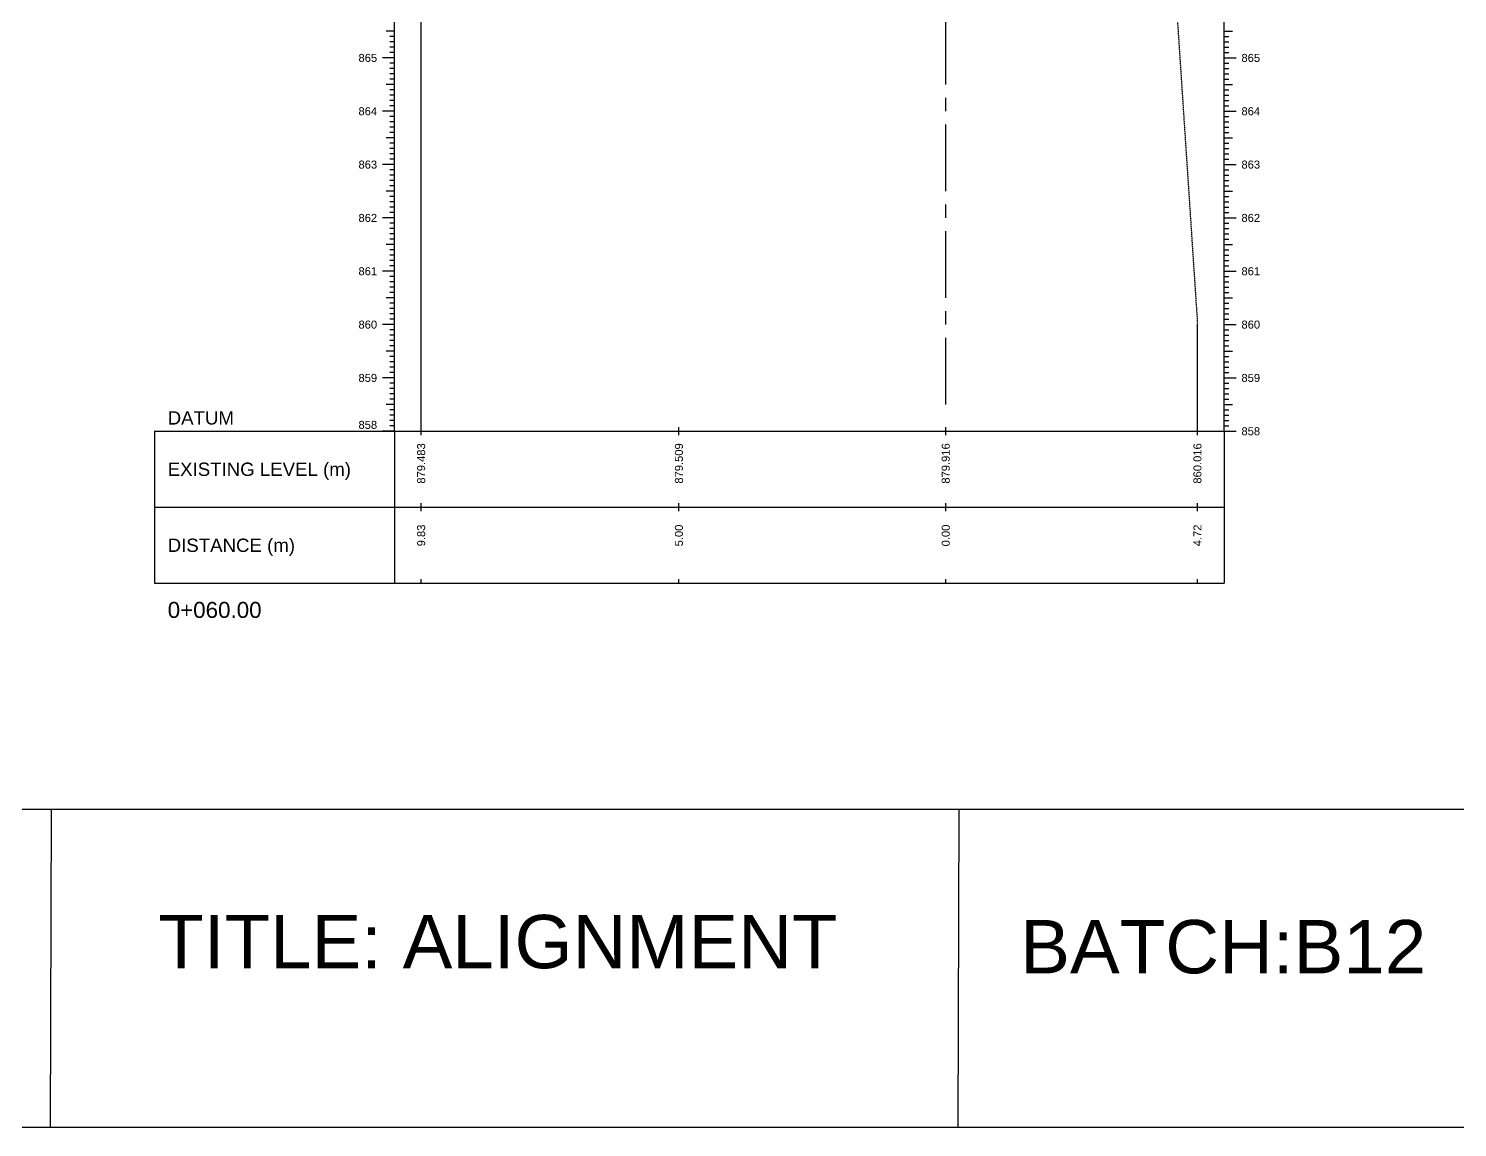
# Model space of a CAD drawing. Header units: millimetres. Extents: x 2640 to 12113, y 6003 to 13668.
# Drawn here: x 2888 to 3155.8, y 12663.2 to 12869.2 of the extents above; entities that cross this region are included whole.
import ezdxf
from ezdxf.enums import TextEntityAlignment as Align

# ---------------------------------------------------------------- set-up
doc = ezdxf.new("R2010")
doc.units = ezdxf.units.MM
doc.linetypes.add('CENTER', pattern=[2, 1.25, -0.25, 0.25, -0.25])
doc.linetypes.add('HIDDEN', pattern=[0.375, 0.25, -0.125])
for name, color, linetype in [('CL', 6, 'CENTER'), ('CS_Drawing', 7, 'Continuous'), ('GL', 3, 'HIDDEN')]:
    doc.layers.add(name, color=color, linetype=linetype)
doc.styles.get("Standard").update_dxf_attribs({"font": 'arial.ttf'})

msp = doc.modelspace()

# ---------------------------------------------------------------- linework, layer by layer
for points in [[(2662.339, 12722.841), (3412.339, 12722.841), (3412.339, 13074.732), (2662.339, 13074.732)], [(2662.339, 12722.841), (3412.339, 12722.841), (3412.339, 12663.181), (2662.339, 12663.181)], [(2892.339, 12722.841), (3062.339, 12722.841), (3062.159, 12663.181), (2892.159, 12663.181)]]:
    msp.add_lwpolyline(points, close=True)
at = {"layer": 'CL', "ltscale": 10}
msp.add_line((3059.897, 12798.706), (3059.897, 13018.706), dxfattribs=at)
at = {"layer": 'CS_Drawing'}
for p, q in [((2956.597, 12793.706), (2956.597, 13023.706)), ((3112.069, 12793.706), (3112.069, 13023.706)), ((2961.597, 12793.706), (2961.597, 13008.536)), ((2956.597, 12868.706), (2955.022, 12868.706)), ((2956.597, 12868.706), (2955.697, 12868.706)), ((2956.597, 12867.706), (2955.697, 12867.706)), ((2956.597, 12866.706), (2955.697, 12866.706)), ((3112.069, 12868.706), (3113.644, 12868.706)), ((3112.069, 12868.706), (3112.969, 12868.706)), ((3112.069, 12867.706), (3112.969, 12867.706)), ((3112.069, 12866.706), (3112.969, 12866.706)), ((2956.597, 12863.706), (2954.347, 12863.706)), ((2956.597, 12863.706), (2955.022, 12863.706)), ((2956.597, 12865.706), (2955.697, 12865.706)), ((2956.597, 12864.706), (2955.697, 12864.706)), ((2956.597, 12863.706), (2955.697, 12863.706)), ((3112.069, 12865.706), (3112.969, 12865.706)), ((3112.069, 12864.706), (3112.969, 12864.706)), ((3112.069, 12863.706), (3114.319, 12863.706)), ((3112.069, 12863.706), (3113.644, 12863.706)), ((3112.069, 12863.706), (3112.969, 12863.706)), ((2956.597, 12862.706), (2955.697, 12862.706)), ((2956.597, 12861.706), (2955.697, 12861.706)), ((3112.069, 12862.706), (3112.969, 12862.706)), ((3112.069, 12861.706), (3112.969, 12861.706)), ((2956.597, 12858.706), (2955.022, 12858.706)), ((2956.597, 12860.706), (2955.697, 12860.706)), ((2956.597, 12859.706), (2955.697, 12859.706)), ((2956.597, 12858.706), (2955.697, 12858.706)), ((3112.069, 12860.706), (3112.969, 12860.706)), ((3112.069, 12859.706), (3112.969, 12859.706)), ((3112.069, 12858.706), (3113.644, 12858.706)), ((3112.069, 12858.706), (3112.969, 12858.706)), ((2956.597, 12857.706), (2955.697, 12857.706)), ((2956.597, 12856.706), (2955.697, 12856.706)), ((2956.597, 12855.706), (2955.697, 12855.706)), ((3112.069, 12857.706), (3112.969, 12857.706)), ((3112.069, 12856.706), (3112.969, 12856.706)), ((3112.069, 12855.706), (3112.969, 12855.706)), ((2956.597, 12853.706), (2954.347, 12853.706)), ((2956.597, 12853.706), (2955.022, 12853.706)), ((2956.597, 12854.706), (2955.697, 12854.706)), ((2956.597, 12853.706), (2955.697, 12853.706)), ((2956.597, 12852.706), (2955.697, 12852.706)), ((3112.069, 12854.706), (3112.969, 12854.706)), ((3112.069, 12853.706), (3114.319, 12853.706)), ((3112.069, 12853.706), (3113.644, 12853.706)), ((3112.069, 12853.706), (3112.969, 12853.706)), ((3112.069, 12852.706), (3112.969, 12852.706)), ((2956.597, 12851.706), (2955.697, 12851.706)), ((2956.597, 12850.706), (2955.697, 12850.706)), ((3112.069, 12851.706), (3112.969, 12851.706)), ((3112.069, 12850.706), (3112.969, 12850.706)), ((2956.597, 12848.706), (2955.022, 12848.706)), ((2956.597, 12849.706), (2955.697, 12849.706)), ((2956.597, 12848.706), (2955.697, 12848.706)), ((2956.597, 12847.706), (2955.697, 12847.706)), ((3112.069, 12849.706), (3112.969, 12849.706)), ((3112.069, 12848.706), (3113.644, 12848.706)), ((3112.069, 12848.706), (3112.969, 12848.706)), ((3112.069, 12847.706), (3112.969, 12847.706)), ((2956.597, 12846.706), (2955.697, 12846.706)), ((2956.597, 12845.706), (2955.697, 12845.706)), ((2956.597, 12844.706), (2955.697, 12844.706)), ((3112.069, 12846.706), (3112.969, 12846.706)), ((3112.069, 12845.706), (3112.969, 12845.706)), ((3112.069, 12844.706), (3112.969, 12844.706)), ((2956.597, 12843.706), (2954.347, 12843.706)), ((2956.597, 12843.706), (2955.022, 12843.706)), ((2956.597, 12843.706), (2955.697, 12843.706)), ((2956.597, 12842.706), (2955.697, 12842.706)), ((3112.069, 12843.706), (3114.319, 12843.706)), ((3112.069, 12843.706), (3113.644, 12843.706)), ((3112.069, 12843.706), (3112.969, 12843.706)), ((3112.069, 12842.706), (3112.969, 12842.706)), ((2956.597, 12841.706), (2955.697, 12841.706)), ((2956.597, 12840.706), (2955.697, 12840.706)), ((2956.597, 12839.706), (2955.697, 12839.706)), ((3112.069, 12841.706), (3112.969, 12841.706)), ((3112.069, 12840.706), (3112.969, 12840.706)), ((3112.069, 12839.706), (3112.969, 12839.706)), ((2956.597, 12838.706), (2955.022, 12838.706)), ((2956.597, 12838.706), (2955.697, 12838.706)), ((2956.597, 12837.706), (2955.697, 12837.706)), ((2956.597, 12836.706), (2955.697, 12836.706)), ((3112.069, 12838.706), (3113.644, 12838.706)), ((3112.069, 12838.706), (3112.969, 12838.706)), ((3112.069, 12837.706), (3112.969, 12837.706)), ((3112.069, 12836.706), (3112.969, 12836.706)), ((2956.597, 12835.706), (2955.697, 12835.706)), ((2956.597, 12834.706), (2955.697, 12834.706)), ((3112.069, 12835.706), (3112.969, 12835.706)), ((3112.069, 12834.706), (3112.969, 12834.706)), ((2956.597, 12833.706), (2954.347, 12833.706)), ((2956.597, 12833.706), (2955.022, 12833.706)), ((2956.597, 12833.706), (2955.697, 12833.706)), ((2956.597, 12832.706), (2955.697, 12832.706)), ((2956.597, 12831.706), (2955.697, 12831.706)), ((3112.069, 12833.706), (3114.319, 12833.706)), ((3112.069, 12833.706), (3113.644, 12833.706)), ((3112.069, 12833.706), (3112.969, 12833.706)), ((3112.069, 12832.706), (3112.969, 12832.706)), ((3112.069, 12831.706), (3112.969, 12831.706)), ((2956.597, 12828.706), (2955.022, 12828.706)), ((2956.597, 12830.706), (2955.697, 12830.706)), ((2956.597, 12829.706), (2955.697, 12829.706)), ((2956.597, 12828.706), (2955.697, 12828.706)), ((3112.069, 12830.706), (3112.969, 12830.706)), ((3112.069, 12829.706), (3112.969, 12829.706)), ((3112.069, 12828.706), (3113.644, 12828.706)), ((3112.069, 12828.706), (3112.969, 12828.706)), ((2956.597, 12827.706), (2955.697, 12827.706)), ((2956.597, 12826.706), (2955.697, 12826.706)), ((3112.069, 12827.706), (3112.969, 12827.706)), ((3112.069, 12826.706), (3112.969, 12826.706)), ((2956.597, 12823.706), (2954.347, 12823.706)), ((2956.597, 12823.706), (2955.022, 12823.706)), ((2956.597, 12825.706), (2955.697, 12825.706)), ((2956.597, 12824.706), (2955.697, 12824.706)), ((2956.597, 12823.706), (2955.697, 12823.706)), ((3112.069, 12825.706), (3112.969, 12825.706)), ((3112.069, 12824.706), (3112.969, 12824.706)), ((3112.069, 12823.706), (3114.319, 12823.706)), ((3112.069, 12823.706), (3113.644, 12823.706)), ((3112.069, 12823.706), (3112.969, 12823.706)), ((2956.597, 12822.706), (2955.697, 12822.706)), ((2956.597, 12821.706), (2955.697, 12821.706)), ((2956.597, 12820.706), (2955.697, 12820.706)), ((3112.069, 12822.706), (3112.969, 12822.706)), ((3112.069, 12821.706), (3112.969, 12821.706)), ((3112.069, 12820.706), (3112.969, 12820.706)), ((2956.597, 12818.706), (2955.022, 12818.706)), ((2956.597, 12819.706), (2955.697, 12819.706)), ((2956.597, 12818.706), (2955.697, 12818.706)), ((3112.069, 12819.706), (3112.969, 12819.706)), ((3112.069, 12818.706), (3113.644, 12818.706)), ((3112.069, 12818.706), (3112.969, 12818.706)), ((2956.597, 12817.706), (2955.697, 12817.706)), ((2956.597, 12816.706), (2955.697, 12816.706)), ((2956.597, 12815.706), (2955.697, 12815.706)), ((3112.069, 12817.706), (3112.969, 12817.706)), ((3112.069, 12816.706), (3112.969, 12816.706)), ((3112.069, 12815.706), (3112.969, 12815.706)), ((2956.597, 12813.706), (2954.347, 12813.706)), ((2956.597, 12813.706), (2955.022, 12813.706)), ((2956.597, 12814.706), (2955.697, 12814.706)), ((2956.597, 12813.706), (2955.697, 12813.706)), ((2956.597, 12812.706), (2955.697, 12812.706)), ((3107.069, 12793.706), (3107.069, 12813.866)), ((3112.069, 12814.706), (3112.969, 12814.706)), ((3112.069, 12813.706), (3114.319, 12813.706)), ((3112.069, 12813.706), (3113.644, 12813.706)), ((3112.069, 12813.706), (3112.969, 12813.706)), ((3112.069, 12812.706), (3112.969, 12812.706)), ((2956.597, 12811.706), (2955.697, 12811.706)), ((2956.597, 12810.706), (2955.697, 12810.706)), ((3112.069, 12811.706), (3112.969, 12811.706)), ((3112.069, 12810.706), (3112.969, 12810.706)), ((2956.597, 12808.706), (2955.022, 12808.706)), ((2956.597, 12809.706), (2955.697, 12809.706)), ((2956.597, 12808.706), (2955.697, 12808.706)), ((2956.597, 12807.706), (2955.697, 12807.706)), ((3112.069, 12809.706), (3112.969, 12809.706)), ((3112.069, 12808.706), (3113.644, 12808.706)), ((3112.069, 12808.706), (3112.969, 12808.706)), ((3112.069, 12807.706), (3112.969, 12807.706)), ((2956.597, 12806.706), (2955.697, 12806.706)), ((2956.597, 12805.706), (2955.697, 12805.706)), ((2956.597, 12804.706), (2955.697, 12804.706)), ((3112.069, 12806.706), (3112.969, 12806.706)), ((3112.069, 12805.706), (3112.969, 12805.706)), ((3112.069, 12804.706), (3112.969, 12804.706)), ((2956.597, 12803.706), (2954.347, 12803.706)), ((2956.597, 12803.706), (2955.022, 12803.706)), ((2956.597, 12803.706), (2955.697, 12803.706)), ((2956.597, 12802.706), (2955.697, 12802.706)), ((3112.069, 12803.706), (3114.319, 12803.706)), ((3112.069, 12803.706), (3113.644, 12803.706)), ((3112.069, 12803.706), (3112.969, 12803.706)), ((3112.069, 12802.706), (3112.969, 12802.706)), ((2956.597, 12801.706), (2955.697, 12801.706)), ((2956.597, 12800.706), (2955.697, 12800.706)), ((2956.597, 12799.706), (2955.697, 12799.706)), ((3112.069, 12801.706), (3112.969, 12801.706)), ((3112.069, 12800.706), (3112.969, 12800.706)), ((3112.069, 12799.706), (3112.969, 12799.706)), ((2956.597, 12798.706), (2955.022, 12798.706)), ((2956.597, 12798.706), (2955.697, 12798.706)), ((2956.597, 12797.706), (2955.697, 12797.706)), ((2956.597, 12796.706), (2955.697, 12796.706)), ((3112.069, 12798.706), (3113.644, 12798.706)), ((3112.069, 12798.706), (3112.969, 12798.706)), ((3112.069, 12797.706), (3112.969, 12797.706)), ((3112.069, 12796.706), (3112.969, 12796.706)), ((2956.597, 12795.706), (2955.697, 12795.706)), ((2956.597, 12794.706), (2955.697, 12794.706)), ((2961.597, 12792.956), (2961.597, 12794.456)), ((3009.897, 12792.956), (3009.897, 12794.456)), ((3059.897, 12792.956), (3059.897, 12794.456)), ((3107.069, 12792.956), (3107.069, 12794.456)), ((3112.069, 12795.706), (3112.969, 12795.706)), ((3112.069, 12794.706), (3112.969, 12794.706)), ((2911.597, 12793.706), (2956.597, 12793.706)), ((2911.597, 12793.706), (2911.597, 12765.206)), ((2956.597, 12793.706), (2954.347, 12793.706)), ((2956.597, 12793.706), (2955.022, 12793.706)), ((2956.597, 12793.706), (2955.697, 12793.706)), ((2956.597, 12793.706), (3112.069, 12793.706)), ((2956.597, 12793.706), (2956.597, 12765.206)), ((3112.069, 12793.706), (3114.319, 12793.706)), ((3112.069, 12793.706), (3113.644, 12793.706)), ((3112.069, 12793.706), (3112.969, 12793.706)), ((3112.069, 12793.706), (3112.069, 12765.206)), ((2911.597, 12779.456), (2956.597, 12779.456)), ((2956.597, 12779.456), (3112.069, 12779.456)), ((2956.597, 12779.456), (3112.069, 12779.456)), ((2961.597, 12778.706), (2961.597, 12780.206)), ((3009.897, 12778.706), (3009.897, 12780.206)), ((3059.897, 12778.706), (3059.897, 12780.206)), ((3107.069, 12778.706), (3107.069, 12780.206)), ((2911.597, 12765.206), (2956.597, 12765.206)), ((2956.597, 12765.206), (3112.069, 12765.206)), ((2961.597, 12765.206), (2961.597, 12765.956)), ((3009.897, 12765.206), (3009.897, 12765.956)), ((3059.897, 12765.206), (3059.897, 12765.956)), ((3107.069, 12765.206), (3107.069, 12765.956))]:
    msp.add_line(p, q, dxfattribs=at)
at = {"layer": 'GL'}
msp.add_lwpolyline([(2961.597, 13008.536), (3023.688, 13008.866), (3023.752, 13008.866), (3024.125, 13008.926), (3029.617, 13011.176), (3045.424, 13011.906), (3051.955, 13012.826), (3056.156, 13012.846), (3059.897, 13012.866), (3075.751, 13005.786), (3076.349, 13005.596), (3090.273, 12998.696), (3097.515, 13005.276), (3098.839, 12938.426), (3107.069, 12813.866)], dxfattribs=at)

# ---------------------------------------------------------------- texts
at = {"char_height": 10, "attachment_point": 1}
for s, insert in [('TITLE: ALIGNMENT', (2912.339, 12703.026)), ('BATCH:B12', (3073.871, 12702.074))]:
    msp.add_mtext_dynamic_manual_height_columns(s, width=240, gutter_width=500, heights=[0], dxfattribs=dict(at, insert=insert))
at = {"layer": 'CS_Drawing'}
for s, p in [('865', (2953.347, 12863.706)), ('864', (2953.347, 12853.706)), ('863', (2953.347, 12843.706)), ('862', (2953.347, 12833.706)), ('861', (2953.347, 12823.706)), ('860', (2953.347, 12813.706)), ('859', (2953.347, 12803.706))]:
    msp.add_text(s, height=1.5, dxfattribs=at).set_placement(p, align=Align.MIDDLE_RIGHT)
for s, height, p in [('865', 1.5, (3115.319, 12863.706)), ('864', 1.5, (3115.319, 12853.706)), ('863', 1.5, (3115.319, 12843.706)), ('862', 1.5, (3115.319, 12833.706)), ('861', 1.5, (3115.319, 12823.706)), ('860', 1.5, (3115.319, 12813.706)), ('859', 1.5, (3115.319, 12803.706)), ('DATUM', 2.5, (2914.097, 12796.206)), ('858', 1.5, (3115.319, 12793.706)), ('858', 1.5, (3115.319, 12793.706)), ('EXISTING LEVEL (m)', 2.5, (2914.097, 12786.581)), ('DISTANCE (m)', 2.5, (2914.097, 12772.331)), ('0+060.00', 3, (2914.097, 12760.206))]:
    msp.add_text(s, height=height, dxfattribs=at).set_placement(p, align=Align.MIDDLE_LEFT)
msp.add_text('858', height=1.5, dxfattribs=at).set_placement((2953.347, 12794.156), align=Align.RIGHT)
for s, p in [('879.483', (2961.597, 12791.456)), ('879.509', (3009.897, 12791.456)), ('879.916', (3059.897, 12791.456)), ('860.016', (3107.069, 12791.456)), ('9.83', (2961.597, 12776.206)), ('5.00', (3009.897, 12776.206)), ('0.00', (3059.897, 12776.206)), ('4.72', (3107.069, 12776.206))]:
    msp.add_text(s, height=1.5, rotation=90, dxfattribs=at).set_placement(p, align=Align.MIDDLE_RIGHT)

doc.saveas('drawing.dxf')
